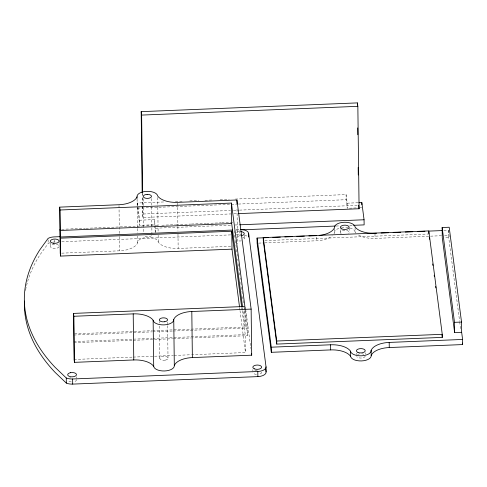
<?xml version="1.0" encoding="UTF-8"?>
<svg xmlns="http://www.w3.org/2000/svg" width="487" height="487" viewBox="0 0 487 487"><rect width="100%" height="100%" fill="white"/><g stroke="black" fill="none" stroke-linecap="round" stroke-linejoin="round"><path stroke-width="0.37" stroke-dasharray="2.44 1.83" d="M49.875 242.782A8.809 4.31 -0.7 0 0 48.146 243.537L39.867 254.969A333.504 163.212 -0.7 0 0 26.115 287.689M69.702 378.034L70.731 377.778M137.462 203.018L139.702 220.203L154.349 219.613L155.469 228.208L155.53 233.328L154.409 224.732L139.763 225.323L137.523 208.138L137.462 203.018L164.77 201.916M175.387 201.484L183.733 201.149M189.802 200.9L198.903 200.534M204.972 200.291L213.318 199.95M220.142 199.676L229.243 199.305M235.312 199.061L346.062 194.581L347.182 203.176L347.243 208.296L346.123 199.7L346.062 194.581M137.523 208.138L237.65 204.09M238.411 204.059L346.123 199.7M347.182 203.176L358.164 202.732M142.18 193.564L142.429 214.049L230.436 210.487M233.468 210.366L238.782 210.153M239.537 210.122L358.651 205.301M349.441 208.205L358.962 207.821M359.692 207.791L361.89 207.699M142.429 214.049L142.88 217.488L230.881 213.927M233.918 213.805L237.711 213.647M61.666 229.274L70.006 228.939M70.767 228.902L85.182 228.324M85.943 228.293L143.598 225.962M146.636 225.834L158.774 225.347M161.806 225.225L175.466 224.671M176.221 224.641L190.636 224.057M191.397 224.026L205.812 223.442M206.567 223.411L220.982 222.827M221.743 222.796L233.121 222.34M155.469 228.208L230.564 225.171M235.111 224.982L238.904 224.83M236.262 229.541L239.294 229.42L239.361 234.539A8.809 4.31 -0.7 0 1 241.655 234.594M235.933 230.071L239.726 229.919M336.06 226.023L339.853 225.871M349.715 225.469L352.752 225.347M52.675 242.155A8.809 4.31 -0.7 0 1 54.197 242.027L56.474 241.936M61.788 241.722L231.008 234.874M236.323 234.661L239.361 234.539M443.834 230.503L448.375 230.321L449.306 237.479L444.387 237.68M264.812 240.621L428.067 234.022M258.627 243.116L263.881 242.903M264.636 242.873L316.453 240.779A19.681 9.63 -0.7 0 0 332.262 235.818M358.566 235.044A19.681 9.63 -0.7 0 0 375.045 238.405L441.63 235.714M444.655 235.592L448.436 235.44L459.612 321.237M61.739 253.155L119.565 250.817A19.681 9.63 -0.7 0 0 137.626 242.885A10.324 5.053 -0.7 0 1 147.275 237.431A10.324 5.053 -0.7 0 1 158.232 242.051A19.681 9.63 -0.7 0 0 178.157 248.449L231.477 246.288M74.517 333.857L151.871 330.728M152.632 330.697L245.15 326.954L244.912 307.23M73.908 335.032L152.054 331.872M152.815 331.842L172.538 331.044M173.299 331.014L247.646 328.007L247.737 335.683L191.598 337.954M73.854 341.564L151.968 338.404M152.723 338.374L245.247 334.636L245.466 352.551L191.622 354.731M74.006 342.714L132.421 340.346M133.182 340.316L172.629 338.721M173.39 338.69L190.837 337.984M74.073 359.485L132.47 357.123M133.225 357.093L173.421 355.467M174.182 355.437L190.861 354.761M459.71 321.992L460.787 330.271M245.424 307.011L245.618 308.514M245.722 309.269L250.817 348.406M245.01 307.766L245.302 310.012M245.399 310.761L247.646 328.007M234.07 230.735L234.564 234.484M234.661 235.233L234.953 237.486M235.343 240.481L235.83 244.231M235.927 244.979L236.414 248.729M236.512 249.478L236.999 253.228M237.096 253.977L237.394 256.223M237.784 259.224L237.979 260.722M238.368 263.723L238.855 267.466M238.953 268.215L239.44 271.965M239.537 272.714L239.829 274.966M240.225 277.961L240.42 279.465M240.809 282.46L241.296 286.21M241.394 286.959L242.27 293.704M242.666 296.705L243.056 299.7M243.153 300.455L243.543 303.45M244.03 307.2L247.737 335.683M242.617 307.474L245.15 326.954M241.735 307.656L242.027 309.909M242.124 310.657L245.247 334.636M239.61 307.595L239.902 309.842M240 310.59L245.466 352.551M448.375 230.321L448.436 235.44M374.996 234.016L375.045 238.405M365.256 352.783L365.268 354.244M355.066 227.624L355.12 232.013A19.681 9.63 -0.7 0 0 355.912 232.987M356.466 353.136L356.484 354.603M349.161 227.867L349.209 232.25M340.389 229.681L340.425 232.609M334.459 228.458L334.514 232.847A19.681 9.63 -0.7 0 1 333.985 233.876M316.41 237.12L316.453 240.779M252.869 369.566L252.887 371.027M244.279 235.732L244.316 238.654M237.035 209.033L237.455 243.78M177.603 203.122L177.883 225.785M177.889 226.54L177.944 231.069M177.98 234.095L178.157 248.449M167.577 321.937L167.613 324.951M167.619 325.706L168.015 358.079M159.359 321.517L159.377 323.021M159.413 326.034L159.809 358.414M157.691 197.485L157.8 206.549M157.806 207.304L158.111 232.232M158.147 235.258L158.232 242.051M154.349 219.613L154.409 224.732M151.5 198.483L151.847 227.094M151.853 227.849L151.932 233.87M143.288 198.812L143.391 207.097M143.397 207.852L143.702 232.701M142.581 193.211L142.6 194.727M142.636 197.765L142.88 217.488M139.702 220.203L139.763 225.323M137.09 199.073L137.437 227.782M137.45 228.537L137.504 233.066M137.541 236.092L137.626 242.885M119.011 205.49L119.352 233.443M119.388 236.463L119.565 250.817M76.502 376.701L76.514 378.162M54.173 239.829L54.197 242.027M50.319 242.843L50.362 246.501M48.103 239.878L48.146 243.537M76.532 379.629A4.401 2.155 -0.7 0 1 73.549 381.832M71.272 381.924A4.401 2.155 -0.7 0 1 67.748 379.982M59.073 246.708A4.401 2.155 -0.7 0 1 53.893 248.443L52.803 248.273A4.401 2.155 -0.7 0 1 51.859 244.73A4.401 2.155 -0.7 0 1 58.927 245.594M242.83 237.187A4.401 2.155 -0.7 0 1 243.226 240.225M241.327 240.864A4.401 2.155 -0.7 0 1 237.96 240.785M236.615 237.443A4.401 2.155 -0.7 0 1 239.641 236.688M261.696 372.135A4.401 2.155 -0.7 0 1 258.707 374.345M256.436 374.436A4.401 2.155 -0.7 0 1 252.905 372.494M254.859 370.546A4.401 2.155 -0.7 0 1 258.171 370.193M244.498 235.111A8.809 4.31 -0.7 0 1 247.25 236.378M25.574 290.52A333.504 163.212 -0.7 0 1 25.969 288.395M241.266 235.745A4.401 2.155 -0.7 0 1 236.944 235.361M236.548 232.317A4.401 2.155 -0.7 0 1 239.574 231.562M151.518 235.647A4.115 2.015 -0.7 0 1 147.555 236.804A4.115 2.015 -0.7 0 1 143.939 235.471M341.15 233.657A4.401 2.155 -0.7 0 1 344.534 230.284A4.401 2.155 -0.7 0 1 348.765 233.352M334.514 232.847A10.324 5.053 -0.7 0 1 339.098 228.275M341.515 227.673A10.324 5.053 -0.7 0 1 349.398 227.861M349.995 228.007A10.324 5.053 -0.7 0 1 355.12 232.013M365.213 356.271A4.401 2.155 -0.7 0 1 361.171 358.036A4.401 2.155 -0.7 0 1 356.721 356.612M357.592 354.493A4.401 2.155 -0.7 0 1 363.801 354.244M165.227 360.143L163.102 360.228A4.115 2.015 -0.7 0 1 160.4 357.233A4.115 2.015 -0.7 0 1 167.126 356.959A4.115 2.015 -0.7 0 1 165.227 360.143"/><path stroke-width="0.73" d="M142.174 192.809L141.181 111.645L357.397 102.897L357.848 106.336L359.096 208.74L238.472 213.616M141.181 111.645L141.626 115.084L357.848 106.336M59.67 207.133L118.998 204.735A19.681 9.63 -0.7 0 0 137.06 196.809A10.324 5.053 -0.7 0 1 146.709 191.354A10.324 5.053 -0.7 0 1 157.666 195.975A19.681 9.63 -0.7 0 0 177.597 202.367L236.925 199.968L251.134 309.099L251.7 355.181L192.371 357.58A19.681 9.63 -0.7 0 0 174.309 365.512A10.324 5.053 -0.7 0 1 164.661 370.966A10.324 5.053 -0.7 0 1 153.703 366.346A19.681 9.63 -0.7 0 0 133.773 359.954L74.45 362.352L74.073 359.485L73.513 313.403L244.9 306.475L231.435 203.067L60.047 210L59.67 207.133L60.236 253.216L60.607 256.083L232.001 249.149L239.513 306.847M358.901 202.702L361.829 202.58L364.069 219.771L364.13 224.891L353.507 225.317M60.607 256.083L60.145 229.334L60.297 230.479L231.684 223.545L242.52 306.719M239.665 224.799L364.069 219.771M60.205 236.664L54.136 236.907A8.809 4.31 -0.7 0 0 48.085 238.417L39.806 249.849A333.504 163.212 -0.7 0 0 55.104 367.326L66.256 377.973A8.809 4.31 -0.7 0 0 72.636 378.983L257.8 371.49A8.809 4.31 -0.7 0 0 266.03 366.839L248.644 233.358A8.809 4.31 -0.7 0 0 240.45 229.407M60.242 237.017L232.457 230.047M242.002 229.827L335.306 226.053M60.388 238.161L231.782 231.228L241.637 306.907M461.658 332.292L454.621 332.578L442.275 237.766L442.153 227.52L449.184 227.24L461.53 322.053L461.658 332.292L462.589 339.451L462.65 344.571L389.259 347.541A19.681 9.63 -0.7 0 0 371.197 355.467A10.324 5.053 -0.7 0 1 361.549 360.922A10.324 5.053 -0.7 0 1 350.591 356.301A19.681 9.63 -0.7 0 0 330.667 349.909L271.338 352.308L257.124 243.177L257.063 238.058L268.325 237.601M263.254 237.613L428.791 230.917L442.257 334.319L442.293 337.394L276.762 344.09L263.297 240.681L263.254 237.613L276.726 341.016L276.762 344.09M272.83 237.419L280.342 237.114M284.846 236.932L292.358 236.627M296.863 236.445L304.375 236.14M308.88 235.958L316.392 235.659M376.5 233.224L374.984 233.285A19.681 9.63 -0.7 0 1 355.06 226.893A10.324 5.053 -0.7 0 0 344.096 222.273A10.324 5.053 -0.7 0 0 334.447 227.727A19.681 9.63 -0.7 0 1 319.235 235.44M381.035 233.042L388.602 232.737M393.143 232.555L400.71 232.244M405.251 232.062L412.818 231.757M417.353 231.575L424.92 231.264M428.706 231.112L442.324 230.564M73.513 313.403L73.884 316.27L133.213 313.872A19.681 9.63 -0.7 0 1 153.137 320.263A10.324 5.053 -0.7 0 0 164.101 324.884A10.324 5.053 -0.7 0 0 173.749 319.429A19.681 9.63 -0.7 0 1 191.805 311.497L251.134 309.099M442.153 227.52L454.499 322.333L461.53 322.053M276.726 341.016L442.257 334.319M257.063 238.058L271.271 347.188L330.6 344.79A19.681 9.63 -0.7 0 1 350.524 351.182A10.324 5.053 -0.7 0 0 361.488 355.802A10.324 5.053 -0.7 0 0 371.137 350.348A19.681 9.63 -0.7 0 1 389.198 342.422L462.589 339.451M24.46 301.063A333.504 163.212 -0.7 0 0 55.165 372.452L66.323 383.092A8.809 4.31 -0.7 0 0 72.697 384.103L257.86 376.609A8.809 4.31 -0.7 0 0 266.091 371.958L266.03 366.839M462.455 343.067L462.65 344.571M429.315 237.735L429.51 239.233M432.73 263.96L432.925 265.458M434.191 275.198L434.386 276.701M435.658 286.441L435.853 287.939M442.001 335.147L442.293 337.394M358.651 205.301L359.096 208.74M265.695 368.945L266.091 371.958M251.499 353.678L251.7 355.181M454.499 322.333L454.621 332.578M428.803 232.147L428.828 233.985M389.198 342.422L389.259 347.541M371.137 350.348L371.197 355.467M361.829 202.58L361.853 204.777M357.397 102.897L357.428 105.174M357.702 127.929L357.787 134.759M358.182 167.376L358.28 174.961M350.524 351.182L350.591 356.301M330.6 344.79L330.667 349.909M271.271 347.188L271.338 352.308M257.8 371.49L257.86 376.609M248.644 233.358L248.693 237.017M236.925 199.968L236.968 203.743M231.435 203.067L231.684 223.545M231.782 231.228L232.001 249.149M191.805 311.497L192.371 357.58M173.749 319.429L174.309 365.512M153.137 320.263L153.703 366.346M141.626 115.084L142.575 192.45M137.06 196.809L137.078 198.319M133.213 313.872L133.773 359.954M73.884 316.27L74.45 362.352M72.636 378.983L72.697 384.103M66.256 377.973L66.323 383.092M60.047 210L60.297 230.479M240.724 231.593A4.401 2.155 -0.7 0 1 244.249 233.535A4.401 2.155 -0.7 0 1 241.266 235.745M70.67 372.658L69.635 372.914A4.401 2.155 -0.7 0 0 69.787 376.548A4.401 2.155 -0.7 0 0 76.453 374.88A4.401 2.155 -0.7 0 0 70.67 372.658M147.104 194.386L146.051 194.496A4.115 2.015 -0.7 0 0 144.152 197.673A4.115 2.015 -0.7 0 0 150.879 197.405A4.115 2.015 -0.7 0 0 148.176 194.41L147.104 194.386M164.758 321.743L162.634 321.828A4.115 2.015 -0.7 0 1 159.931 318.833A4.115 2.015 -0.7 0 1 166.651 318.559A4.115 2.015 -0.7 0 1 164.758 321.743M53.826 243.323L52.742 243.153A4.401 2.155 -0.7 0 1 51.945 239.543A4.401 2.155 -0.7 0 1 58.976 240.657A4.401 2.155 -0.7 0 1 53.826 243.323M254.33 368.842A4.401 2.155 -0.7 0 0 261.556 367.582A4.401 2.155 -0.7 0 0 255.833 365.165A4.401 2.155 -0.7 0 0 254.33 368.842M357.921 352.411A4.401 2.155 -0.7 0 0 365.147 351.151A4.401 2.155 -0.7 0 0 359.424 348.735A4.401 2.155 -0.7 0 0 357.921 352.411M341.844 228.957A4.401 2.155 -0.7 0 0 349.069 227.697A4.401 2.155 -0.7 0 0 343.347 225.28A4.401 2.155 -0.7 0 0 341.844 228.957"/></g></svg>
